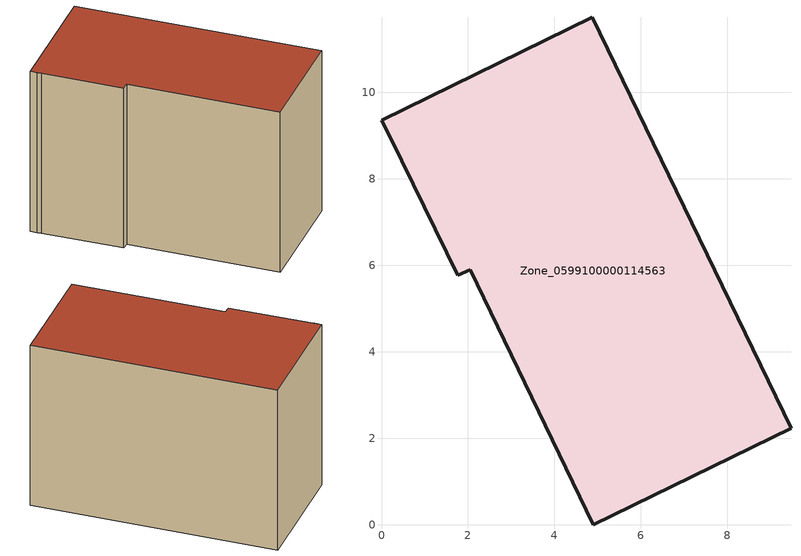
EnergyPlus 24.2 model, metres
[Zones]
Zone_0599100000114563
 floor ground (C_G): 0.22,8.94 0.13,9.09 0,9.36 4.87,11.74 9.47,2.23 4.9,0 2.05,5.9 1.76,5.77 z0
 wall outside (C_F): 4.87,11.74 0,9.36 0.13,9.09 0.22,8.94 1.76,5.77 2.05,5.9 4.9,0 9.47,2.23 4.87,11.74 z0:7.5
 roof outside (C_R): 0.22,8.94 1.76,5.77 2.05,5.9 4.9,0 9.47,2.23 4.87,11.74 0,9.36 0.13,9.09 z7.5
[BUILDING]
Pand.0599100000114563: North Axis=0; Terrain=City; Loads Convergence Tolerance Value=0.04; Temperature Convergence Tolerance Value=0.4; Solar Distribution=FullExterior; Maximum Number of Warmup Days=25; Minimum Number of Warmup Days=1
[Site:Location]
Rotterdam.The.Hague.AP_ZH_NLD Design_Conditions: Latitude=51.96; Longitude=4.45; Time Zone=1; Elevation=-4.5
[SITE:GROUNDTEMPERATURE:BUILDINGSURFACE]
18, 18, 18, 18, 18, 18, 18, 18, 18, 18, 18, 18
[MATERIAL] Thermal Absorptance=0.9; Solar Absorptance=0.7; Visible Absorptance=0.7
Name | Roughness | Thickness | Conductivity | Density | Specific Heat
G.TI.1975-1991 | MediumSmooth | 0.15 | 0.288461 | 540 | 1210
F.TI.1975-1991 | Rough | 0.3 | 0.230769 | 1920 | 840
R.TI.1975-1991 | MediumRough | 0.2 | 0.153846 | 1500 | 1000
[CONSTRUCTION]
C_G: G.TI.1975-1991
C_F: F.TI.1975-1991
C_R: R.TI.1975-1991
[ZONE]
Zone_0599100000114563: Type=1; Multiplier=1; Ceiling Height=Autocalculate; Volume=Autocalculate; Floor Area=autocalculate; Part of Total Floor Area=Yes
[ZONEINFILTRATION:DESIGNFLOWRATE]
Infil_Zone_0599100000114563: Zone or ZoneList or Space or SpaceList=Zone_0599100000114563; Schedule=AlwaysOn; Design Flow Rate Calculation Method=Flow/Area; Flow Rate per Floor Area=0.003; Constant Term Coefficient=1; Temperature Term Coefficient=0; Velocity Term Coefficient=0; Velocity Squared Term Coefficient=0
[HVACTEMPLATE:ZONE:IDEALLOADSAIRSYSTEM]
Zone_0599100000114563: Maximum Heating Supply Air Temperature=50; Minimum Cooling Supply Air Temperature=13; Maximum Heating Supply Air Humidity Ratio=0.0156; Minimum Cooling Supply Air Humidity Ratio=0.0077; Heating Limit=NoLimit; Cooling Limit=NoLimit; Dehumidification Control Type=ConstantSensibleHeatRatio; Cooling Sensible Heat Ratio=0.7; Dehumidification Setpoint=60; Humidification Control Type=None; Humidification Setpoint=30; Outdoor Air Method=None; Outdoor Air Flow Rate per Person=0.00944; Outdoor Air Flow Rate per Zone Floor Area=0; Outdoor Air Flow Rate per Zone=0; Demand Controlled Ventilation Type=None; Outdoor Air Economizer Type=NoEconomizer; Heat Recovery Type=None; Sensible Heat Recovery Effectiveness=0.7; Latent Heat Recovery Effectiveness=0.65
[ZONECONTROL:THERMOSTAT]
ThermostatControl_Zone_0599100000114563: Zone or ZoneList=Zone_0599100000114563; Control Type Schedule=DualSetpointControlType; Control 1=Thermostat_Zone_0599100000114563; Temperature Difference Between Cutout And Setpoint=0
[THERMOSTATSETPOINT:DUALSETPOINT]
Thermostat_Zone_0599100000114563: Heating Setpoint Temperature Schedule=HeatingSetpoint_Zone_0599100000114563; Cooling Setpoint Temperature Schedule=CoolingSetpoint_Zone_0599100000114563
[SCHEDULE:COMPACT]
HeatingSetpoint_Zone_0599100000114563: Through: 12/31, For: AllDays, Until: 24:00, 21
CoolingSetpoint_Zone_0599100000114563: Through: 12/31, For: AllDays, Until: 24:00, 24
DualSetpointControlType: Through: 12/31, For: AllDays, Until: 24:00, 4
AlwaysOn: Through: 12/31, For: AllDays, Until: 24:00, 1
